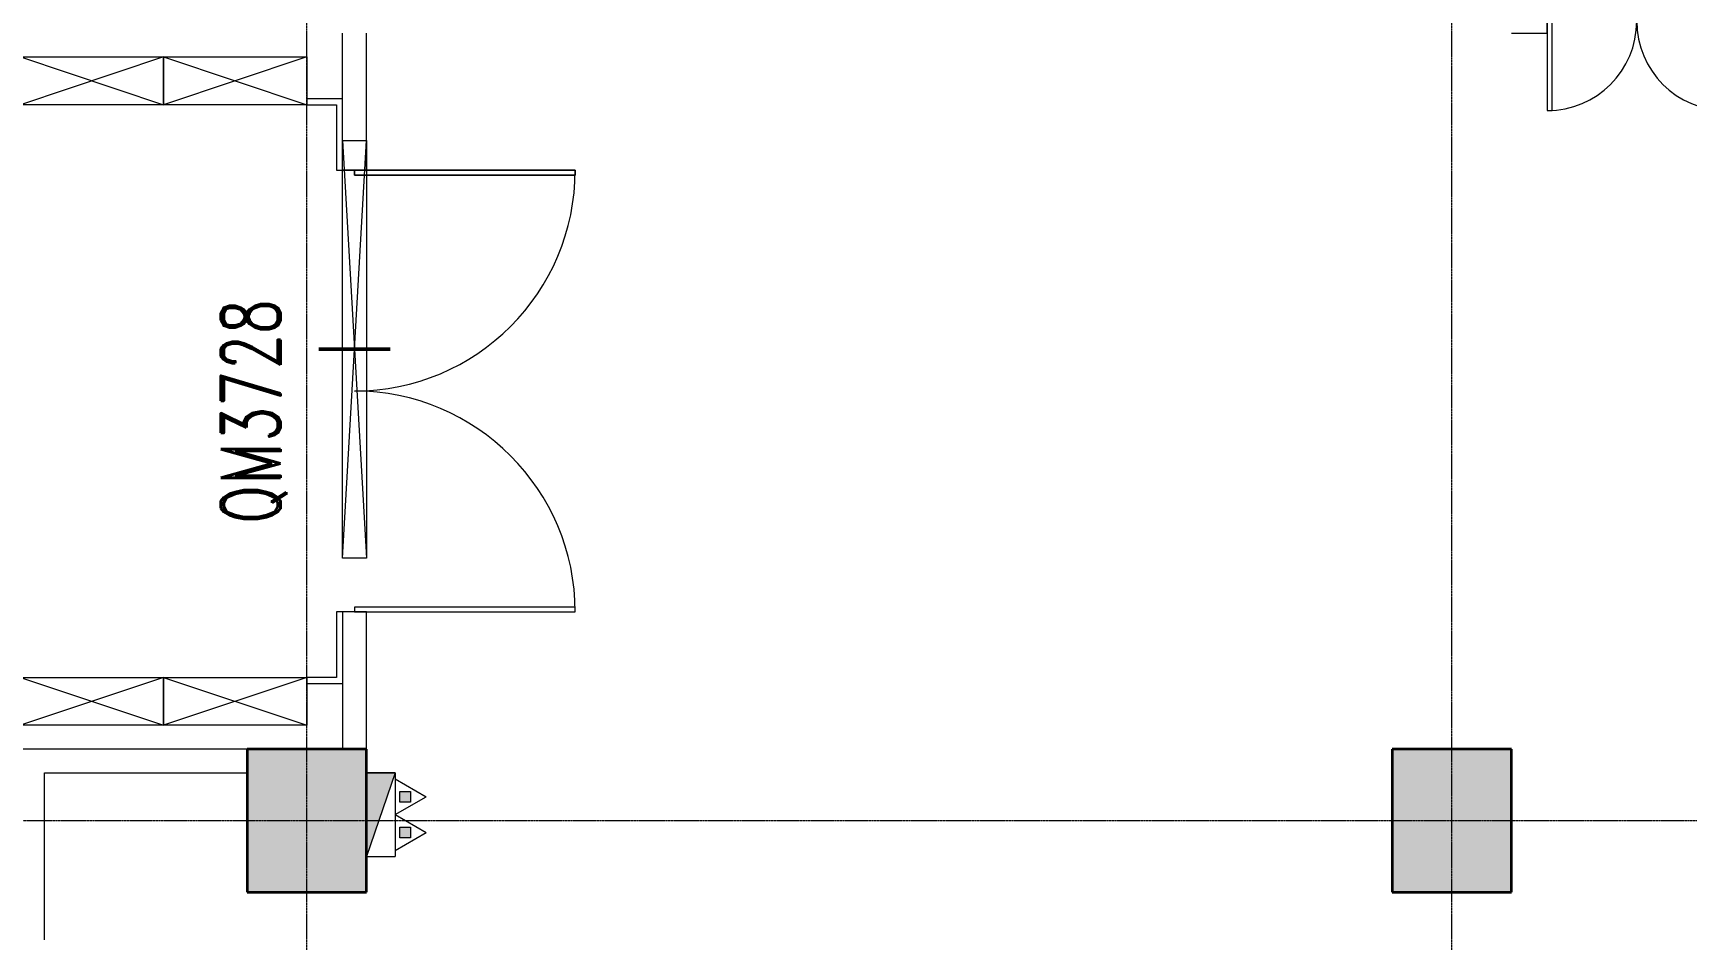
# Model space of a CAD drawing. Header units: millimetres. Extents: x -172041 to 399210, y -31706 to 192400.
# Drawn here: x 252105 to 265971, y 6200 to 13800 of the extents above; entities that cross this region are included whole.
import ezdxf

# ---------------------------------------------------------------- set-up
doc = ezdxf.new("R2010")
doc.units = ezdxf.units.MM
doc.linetypes.add('轴网线', pattern=[22.04, 18.38, -1.83, 0, -1.83])
doc.layers.get('0').update_dxf_attribs({"color": 8})
for name, color, linetype, lineweight in [('A-DETL-GENF', 8, 'Continuous', 18), ('A-DOOR', 8, 'Continuous', 5), ('A-DOOR-IDEN', 8, 'Continuous', 9), ('A-DOOR-OPNG', 8, 'Continuous', 5), ('A-GENM', 8, 'Continuous', 5), ('A-WALL', 8, 'Continuous', 5), ('I-FURN', 8, 'Continuous', 5), ('M-EQPM', 8, 'Continuous', 5), ('S-COLS', 8, 'Continuous', 5), ('S-GRID', 8, 'Continuous', 9)]:
    doc.layers.add(name, color=color, linetype=linetype, lineweight=lineweight)
doc.styles.add('RomanD_4', font='romand__.ttf', dxfattribs={"width": 0.7, "height": 500})

# ---------------------------------------------------------------- blocks, each defined once
blk = doc.blocks.new('X-ST-F3-02-C-001_HLP2_rvt-1-LAY-2F-1_500-A')
at = {"layer": 'S-COLS', "true_color": 0xc0c0c0}
for points in [[(254700, 6600), (254900, 6600), (254900, 7800), (253900, 7800), (253900, 6600), (254538, 6600)], [(264500, 6600), (264500, 7800), (263500, 7800), (263500, 6600)]]:
    blk.add_hatch(color=9, dxfattribs=at).paths.add_polyline_path(points, flags=0)
at = {"layer": 'S-COLS', "color": 7, "lineweight": 35}
for p, q in [((254900, 7800), (253900, 7800)), ((253900, 7800), (253900, 6600)), ((254900, 6600), (254900, 7800)), ((264500, 7800), (263500, 7800)), ((263500, 7800), (263500, 6600)), ((264500, 6600), (264500, 7800)), ((253900, 6600), (254900, 6600)), ((263500, 6600), (264500, 6600))]:
    blk.add_line(p, q, dxfattribs=at)
blk = doc.blocks.new('双扇平开防火门_带观察窗 - QM3728-4644389-LAY-2F-1_500-A')
at = {"layer": 'A-DOOR'}
for p, q in [((-1850, 0), (-1850, 1850)), ((-1850, 1850), (-1810, 1850)), ((-1850, 1850), (-1850, 1650)), ((-1810, 1850), (-1850, 1850)), ((-1810, 1850), (-1810, 0)), ((-1810, 1650), (-1810, 1850)), ((1850, 1850), (1810, 1850)), ((1810, 1850), (1810, 0)), ((1850, 1850), (1810, 1850)), ((1810, 1850), (1810, 1650)), ((1850, 0), (1850, 1850)), ((1850, 1650), (1850, 1850)), ((-1850, 1650), (-1850, 1450)), ((-1810, 1450), (-1810, 1650)), ((1810, 1650), (1810, 1450)), ((1850, 1450), (1850, 1650)), ((-1850, 1450), (-1850, 0)), ((-1810, 0), (-1810, 1450)), ((1810, 1450), (1810, 0)), ((1850, 0), (1850, 1450)), ((-1810, 0), (-1850, 0)), ((-1850, 0), (-1810, 0)), ((1810, 0), (1850, 0)), ((1810, 0), (1850, 0))]:
    blk.add_line(p, q, dxfattribs=at)
for centre, start, end in [((-1850, 0), 0, 90), ((1850, 0), 90, 180)]:
    blk.add_arc(centre, 1850, start, end, dxfattribs=at)
at = {"layer": 'A-DOOR-OPNG'}
for p, q in [((-1850, 100), (-1850, -100)), ((1850, 100), (1850, -100))]:
    blk.add_line(p, q, dxfattribs=at)
blk = doc.blocks.new('双扇平开防火门_带观察窗 - FM甲1523-4644315-LAY-2F-1_500-A')
at = {"layer": 'A-DOOR'}
for p, q in [((-750, 0), (-750, 750)), ((-750, 750), (-710, 750)), ((-750, 750), (-750, 550)), ((-710, 750), (-750, 750)), ((-710, 750), (-710, 0)), ((-710, 550), (-710, 750)), ((750, 750), (710, 750)), ((710, 750), (710, 0)), ((750, 750), (710, 750)), ((710, 750), (710, 550)), ((750, 0), (750, 750)), ((750, 550), (750, 750)), ((-750, 550), (-750, 350)), ((-710, 350), (-710, 550)), ((710, 550), (710, 350)), ((750, 350), (750, 550)), ((-750, 350), (-750, 0)), ((-710, 0), (-710, 350)), ((710, 350), (710, 0)), ((750, 0), (750, 350)), ((-710, 0), (-750, 0)), ((-750, 0), (-710, 0)), ((710, 0), (750, 0)), ((710, 0), (750, 0))]:
    blk.add_line(p, q, dxfattribs=at)
for centre, start, end in [((-750, 0), 0, 90), ((750, 0), 90, 180)]:
    blk.add_arc(centre, 750, start, end, dxfattribs=at)
at = {"layer": 'A-DOOR-OPNG'}
for p, q in [((-750, 100), (-750, -100)), ((750, 100), (750, -100))]:
    blk.add_line(p, q, dxfattribs=at)
blk = doc.blocks.new('文件柜 - 风淋-1200X400-4185242-LAY-2F-1_500-A')
at = {"layer": 'I-FURN', "color": 7}
for p, q in [((-200, -600), (200, 600)), ((-200, 600), (200, -600)), ((-200, -600), (-200, 600)), ((-200, 600), (200, 600)), ((200, 600), (200, -600)), ((200, -600), (-200, -600))]:
    blk.add_line(p, q, dxfattribs=at)
blk = doc.blocks.new('室内消火栓箱_带灭火器__左右式_ - SG24D65-P-4299218-LAY-2F-1_500-A')
at = {"layer": 'A-DETL-GENF', "lineweight": 5}
h = blk.add_hatch(color=256, dxfattribs=at)
h.paths.add_polyline_path([(-105, 370), (-195, 370), (-195, 280), (-105, 280)], flags=0)
h.paths.add_polyline_path([(105, 370), (105, 280), (195, 280), (195, 370)], flags=0)
blk.add_hatch(color=256, dxfattribs=at).paths.add_polyline_path([(-350, 240), (-350, 0), (350, 0), (-125, 163)], flags=0)
for p, q in [((-300, 240), (-150, 500)), ((0, 240), (-150, 500)), ((0, 240), (150, 500)), ((300, 240), (150, 500)), ((-195, 370), (-105, 370)), ((-195, 280), (-195, 370)), ((-105, 280), (-195, 280)), ((-105, 370), (-105, 280)), ((105, 280), (105, 370)), ((105, 370), (195, 370)), ((195, 280), (105, 280)), ((195, 370), (195, 280)), ((-350, 240), (350, 240)), ((-350, 240), (350, 0)), ((-350, 240), (-350, 0)), ((-350, 240), (350, 0)), ((-350, 0), (-350, 240))]:
    blk.add_line(p, q, dxfattribs=at)
at = {"layer": 'M-EQPM'}
blk.add_line((350, 0), (350, 240), dxfattribs=at)
blk = doc.blocks.new('矩形墙洞-D - F01-4899632-LAY-2F-1_500-A')
at = {"layer": 'A-GENM', "color": 7, "lineweight": 50}
blk.add_line((125, 300), (125, -300), dxfattribs=at)
at = {"layer": 'A-GENM'}
for p, q in [((-1625, -100), (-1625, 100)), ((-1625, 100), (1875, 100)), ((1875, -100), (-1625, 100)), ((-1625, -100), (1875, 100)), ((1875, 100), (1875, -100)), ((1875, -100), (-1625, -100))]:
    blk.add_line(p, q, dxfattribs=at)

msp = doc.modelspace()

# ---------------------------------------------------------------- linework, layer by layer
at = {"layer": 'A-WALL', "lineweight": 9}
for p, q in [((254700, 12650), (254700, 13800)), ((254900, 12650), (254900, 13800)), ((264500, 13800), (264800, 13800)), ((254700, 12650), (254800, 12650)), ((254800, 8950), (254700, 8950)), ((254700, 8950), (254700, 7800)), ((254900, 7800), (254900, 8950)), ((253900, 7800), (245525, 7800)), ((252200, 7600), (253900, 7600)), ((252200, 6200), (252200, 7600))]:
    msp.add_line(p, q, dxfattribs=at)
at = {"layer": 'A-WALL'}
for p, q in [((254700, 13250), (254400, 13250)), ((254400, 13200), (254650, 13200)), ((254650, 13200), (254650, 12650)), ((254650, 12650), (254700, 12650)), ((254650, 8950), (254650, 8399.2)), ((254700, 8950), (254650, 8950)), ((254650, 8399.2), (254400, 8399.2)), ((254400, 8349.2), (254700, 8349.2))]:
    msp.add_line(p, q, dxfattribs=at)
at = {"layer": 'S-GRID', "linetype": '轴网线'}
for p, q in [((254400, -17706.2), (254400, 174400)), ((264000, -17706.2), (264000, 174400)), ((-16000, 7200), (308800, 7200))]:
    msp.add_line(p, q, dxfattribs=at)

# ---------------------------------------------------------------- block references
at = {"lineweight": 5}
msp.add_blockref('X-ST-F3-02-C-001_HLP2_rvt-1-LAY-2F-1_500-A', (0, 0), dxfattribs=at)
at = {"layer": 'A-DOOR'}
for name, p, rotation in [('双扇平开防火门_带观察窗 - FM甲1523-4644315-LAY-2F-1_500-A', (265550, 13900), 180), ('双扇平开防火门_带观察窗 - QM3728-4644389-LAY-2F-1_500-A', (254800, 10800), 269.9999999999998)]:
    msp.add_blockref(name, p, dxfattribs=dict(at, rotation=rotation))
at = {"layer": 'A-GENM', "rotation": 269.9999999999998}
msp.add_blockref('矩形墙洞-D - F01-4899632-LAY-2F-1_500-A', (254800, 11275), dxfattribs=at)
at = {"layer": 'I-FURN', "rotation": 270}
for p in [(252600, 13400), (253800, 13400), (252600, 8200), (253800, 8200)]:
    msp.add_blockref('文件柜 - 风淋-1200X400-4185242-LAY-2F-1_500-A', p, dxfattribs=at)
at = {"layer": 'M-EQPM', "rotation": 269.9999999999999}
msp.add_blockref('室内消火栓箱_带灭火器__左右式_ - SG24D65-P-4299218-LAY-2F-1_500-A', (254900, 7250), dxfattribs=at)

# ---------------------------------------------------------------- texts
at = {"layer": 'A-DOOR-IDEN', "insert": (253680.7, 9683.4), "char_height": 500, "width": 2637.552, "attachment_point": 1, "rotation": 90, "style": 'RomanD_4'}
msp.add_mtext('QM3728', dxfattribs=at)

doc.saveas('drawing.dxf')
